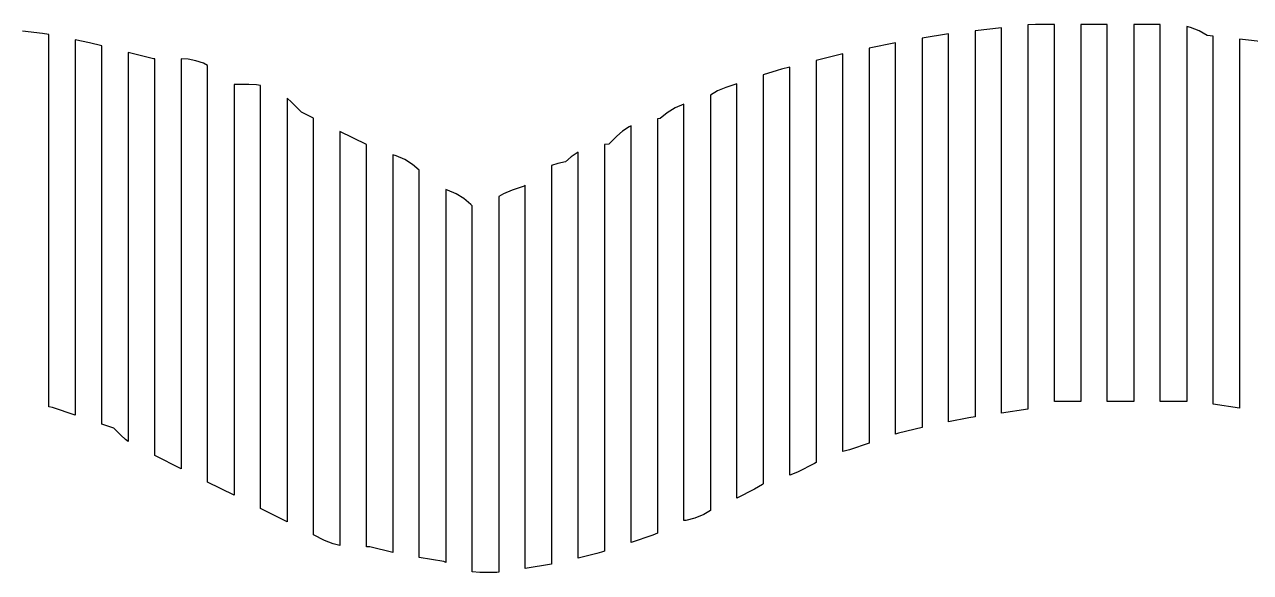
# Model space of a CAD drawing. Header units: metres. Extents: x -6 to 1890, y -8 to 898.
# Drawn here: x 733.9 to 919.2, y 593.3 to 676.1 of the extents above; entities that cross this region are included whole.
import ezdxf

# ---------------------------------------------------------------- set-up
doc = ezdxf.new("R2010")
doc.units = ezdxf.units.M
doc.layers.add('PASSADAS_COMPLETAS', color=1, linetype='CONTINUOUS')
doc.layers.add('PECAS_2D', color=3, linetype='CONTINUOUS')

msp = doc.modelspace()

# ---------------------------------------------------------------- linework, layer by layer
at = {"layer": 'PASSADAS_COMPLETAS'}
msp.add_lwpolyline([(921.578, 673.412), (917.578, 673.863), (917.578, 669.974), (917.578, 668.677), (917.578, 664.788), (917.578, 663.491), (917.578, 662.195), (917.578, 660.899), (917.578, 659.602), (917.578, 658.306), (917.578, 628.488), (917.578, 627.191), (917.578, 625.895), (917.578, 624.599), (917.578, 623.302), (917.578, 622.006), (917.578, 618.116), (913.578, 618.688), (913.578, 622.568), (913.578, 623.862), (913.578, 625.155), (913.578, 626.449), (913.578, 627.742), (913.578, 658.786), (913.578, 660.079), (913.578, 661.372), (913.578, 662.666), (913.578, 663.959), (913.578, 666.546), (913.578, 669.133), (913.578, 670.427), (913.578, 674.307), (912.676, 674.407), (911.481, 675.125), (910.174, 675.656), (909.578, 675.796), (909.578, 670.642), (909.578, 669.354), (909.578, 665.489), (909.578, 664.201), (909.578, 662.912), (909.578, 661.624), (909.578, 660.335), (909.578, 659.047), (909.578, 629.414), (909.578, 628.126), (909.578, 626.837), (909.578, 625.549), (909.578, 624.261), (909.578, 622.972), (909.578, 619.107), (905.578, 619.107), (905.578, 622.992), (905.578, 624.287), (905.578, 625.582), (905.578, 626.877), (905.578, 628.172), (905.578, 629.467), (905.578, 659.251), (905.578, 660.546), (905.578, 661.841), (905.578, 663.136), (905.578, 664.431), (905.578, 665.726), (905.578, 668.316), (905.578, 669.611), (905.578, 670.906), (905.578, 676.086), (901.578, 676.086), (901.578, 670.906), (901.578, 669.611), (901.578, 665.726), (901.578, 664.431), (901.578, 663.136), (901.578, 661.841), (901.578, 660.546), (901.578, 659.251), (901.578, 629.467), (901.578, 628.172), (901.578, 626.877), (901.578, 625.582), (901.578, 624.287), (901.578, 622.992), (901.578, 619.107), (897.578, 619.107), (897.578, 622.992), (897.578, 624.287), (897.578, 625.582), (897.578, 626.877), (897.578, 628.172), (897.578, 629.467), (897.578, 659.251), (897.578, 660.546), (897.578, 661.841), (897.578, 663.136), (897.578, 664.431), (897.578, 665.726), (897.578, 669.611), (897.578, 670.906), (897.578, 676.086), (893.578, 676.086), (893.578, 670.906), (893.578, 669.611), (893.578, 667.021), (893.578, 665.726), (893.578, 664.431), (893.578, 663.136), (893.578, 661.841), (893.578, 660.546), (893.578, 659.251), (893.578, 629.467), (893.578, 628.172), (893.578, 626.877), (893.578, 625.582), (893.578, 624.287), (893.578, 622.992), (893.578, 619.107), (889.578, 619.107), (889.578, 622.992), (889.578, 624.287), (889.578, 625.582), (889.578, 626.877), (889.578, 628.172), (889.578, 629.467), (889.578, 659.251), (889.578, 660.546), (889.578, 661.841), (889.578, 663.136), (889.578, 664.431), (889.578, 665.726), (889.578, 669.611), (889.578, 670.906), (889.578, 676.086), (886.729, 676.086), (885.578, 676.014), (885.578, 670.851), (885.578, 669.561), (885.578, 665.689), (885.578, 664.398), (885.578, 663.108), (885.578, 661.817), (885.578, 660.526), (885.578, 659.236), (885.578, 629.552), (885.578, 628.262), (885.578, 626.971), (885.578, 625.681), (885.578, 624.39), (885.578, 623.099), (885.578, 621.809), (885.578, 617.937), (881.578, 617.356), (881.578, 622.53), (881.578, 623.824), (881.578, 625.117), (881.578, 626.411), (881.578, 627.705), (881.578, 657.458), (881.578, 658.752), (881.578, 660.046), (881.578, 661.339), (881.578, 662.633), (881.578, 663.926), (881.578, 667.807), (881.578, 669.101), (881.578, 670.395), (881.578, 675.569), (877.578, 675.125), (877.578, 669.939), (877.578, 668.642), (877.578, 664.753), (877.578, 663.457), (877.578, 662.16), (877.578, 660.864), (877.578, 659.567), (877.578, 658.271), (877.578, 628.452), (877.578, 627.156), (877.578, 625.859), (877.578, 624.563), (877.578, 623.266), (877.578, 621.97), (877.578, 616.784), (876.633, 616.649), (873.578, 616.038), (873.578, 621.25), (873.578, 622.552), (873.578, 623.855), (873.578, 625.158), (873.578, 626.461), (873.578, 657.729), (873.578, 659.031), (873.578, 660.334), (873.578, 661.637), (873.578, 662.94), (873.578, 666.848), (873.578, 668.151), (873.578, 669.454), (873.578, 674.665), (869.578, 673.999), (869.578, 668.771), (869.578, 667.464), (869.578, 664.85), (869.578, 663.543), (869.578, 662.236), (869.578, 660.929), (869.578, 659.622), (869.578, 658.315), (869.578, 657.008), (869.578, 625.641), (869.578, 624.334), (869.578, 623.027), (869.578, 621.72), (869.578, 620.413), (869.578, 619.107), (869.578, 615.186), (866.008, 614.293), (865.578, 614.15), (865.578, 619.296), (865.578, 620.582), (865.578, 621.869), (865.578, 623.155), (865.578, 624.442), (865.578, 625.728), (865.578, 655.317), (865.578, 656.603), (865.578, 657.89), (865.578, 659.176), (865.578, 660.463), (865.578, 661.749), (865.578, 665.609), (865.578, 666.895), (865.578, 668.182), (865.578, 673.328), (861.578, 672.528), (861.578, 667.336), (861.578, 666.038), (861.578, 662.143), (861.578, 660.845), (861.578, 659.547), (861.578, 658.249), (861.578, 656.951), (861.578, 655.653), (861.578, 624.499), (861.578, 623.201), (861.578, 621.903), (861.578, 620.605), (861.578, 619.307), (861.578, 618.009), (861.578, 612.816), (858.584, 611.818), (857.578, 611.549), (857.578, 615.47), (857.578, 616.777), (857.578, 618.084), (857.578, 619.39), (857.578, 620.697), (857.578, 622.004), (857.578, 623.311), (857.578, 654.674), (857.578, 655.981), (857.578, 657.288), (857.578, 658.595), (857.578, 659.902), (857.578, 663.822), (857.578, 665.129), (857.578, 666.436), (857.578, 671.663), (853.578, 670.663), (853.578, 665.49), (853.578, 664.197), (853.578, 660.318), (853.578, 659.025), (853.578, 657.732), (853.578, 656.439), (853.578, 655.145), (853.578, 653.852), (853.578, 652.559), (853.578, 621.524), (853.578, 620.231), (853.578, 618.938), (853.578, 617.645), (853.578, 616.352), (853.578, 615.059), (853.578, 609.886), (853.313, 609.727), (850.728, 608.434), (849.578, 607.966), (849.578, 613.108), (849.578, 614.393), (849.578, 615.678), (849.578, 616.964), (849.578, 618.249), (849.578, 619.534), (849.578, 651.668), (849.578, 652.953), (849.578, 654.239), (849.578, 655.524), (849.578, 656.81), (849.578, 658.095), (849.578, 661.951), (849.578, 663.236), (849.578, 664.522), (849.578, 669.663), (848.329, 669.351), (847.658, 669.155), (845.578, 668.462), (845.578, 663.312), (845.578, 662.025), (845.578, 658.162), (845.578, 656.875), (845.578, 655.587), (845.578, 654.3), (845.578, 653.012), (845.578, 651.725), (845.578, 650.437), (845.578, 618.251), (845.578, 616.963), (845.578, 615.676), (845.578, 614.388), (845.578, 613.101), (845.578, 611.813), (845.578, 606.663), (845.47, 606.573), (844.265, 605.849), (841.578, 604.512), (841.578, 609.73), (841.578, 611.035), (841.578, 612.339), (841.578, 613.644), (841.578, 614.948), (841.578, 616.253), (841.578, 648.866), (841.578, 650.17), (841.578, 651.475), (841.578, 652.779), (841.578, 654.084), (841.578, 655.388), (841.578, 657.997), (841.578, 659.302), (841.578, 660.606), (841.578, 661.911), (841.578, 667.129), (839.903, 666.57), (838.644, 666.043), (837.578, 665.393), (837.578, 660.269), (837.578, 658.988), (837.578, 655.145), (837.578, 653.863), (837.578, 652.582), (837.578, 651.301), (837.578, 650.02), (837.578, 648.739), (837.578, 647.458), (837.578, 614.15), (837.578, 612.869), (837.578, 611.588), (837.578, 610.307), (837.578, 609.026), (837.578, 607.745), (837.578, 602.621), (836.579, 602.007), (835.243, 601.453), (833.846, 601.12), (833.578, 601.099), (833.578, 604.952), (833.578, 606.236), (833.578, 607.52), (833.578, 608.805), (833.578, 610.089), (833.578, 611.373), (833.578, 612.657), (833.578, 646.048), (833.578, 647.333), (833.578, 648.617), (833.578, 649.901), (833.578, 651.185), (833.578, 652.47), (833.578, 656.323), (833.578, 657.607), (833.578, 658.891), (833.578, 664.028), (832.24, 663.487), (831.029, 662.757), (829.964, 661.867), (829.578, 661.849), (829.578, 656.628), (829.578, 655.323), (829.578, 651.407), (829.578, 650.101), (829.578, 648.796), (829.578, 647.491), (829.578, 646.186), (829.578, 644.88), (829.578, 643.575), (829.578, 610.943), (829.578, 609.638), (829.578, 608.333), (829.578, 607.027), (829.578, 605.722), (829.578, 604.417), (829.578, 599.196), (828.854, 598.892), (825.578, 597.8), (825.578, 602.942), (825.578, 604.227), (825.578, 605.512), (825.578, 606.798), (825.578, 608.083), (825.578, 641.502), (825.578, 642.787), (825.578, 644.072), (825.578, 645.358), (825.578, 646.643), (825.578, 647.928), (825.578, 649.214), (825.578, 653.07), (825.578, 654.355), (825.578, 655.64), (825.578, 660.782), (825.292, 660.641), (824.301, 659.976), (823.42, 659.201), (822.207, 657.989), (821.578, 657.955), (821.578, 652.831), (821.578, 651.55), (821.578, 647.707), (821.578, 646.426), (821.578, 645.145), (821.578, 643.864), (821.578, 642.583), (821.578, 641.302), (821.578, 640.021), (821.578, 606.715), (821.578, 605.434), (821.578, 604.153), (821.578, 602.872), (821.578, 601.591), (821.578, 596.467), (821.099, 596.307), (820.428, 596.112), (817.578, 595.399), (817.578, 600.624), (817.578, 601.93), (817.578, 603.236), (817.578, 604.542), (817.578, 605.848), (817.578, 637.193), (817.578, 638.499), (817.578, 639.805), (817.578, 641.111), (817.578, 642.417), (817.578, 643.723), (817.578, 645.029), (817.578, 648.947), (817.578, 650.253), (817.578, 651.559), (817.578, 656.783), (816.545, 656.098), (815.655, 655.314), (814.516, 655.078), (813.578, 654.754), (813.578, 649.627), (813.578, 648.345), (813.578, 644.499), (813.578, 643.218), (813.578, 641.936), (813.578, 640.654), (813.578, 639.372), (813.578, 638.091), (813.578, 636.809), (813.578, 635.527), (813.578, 632.963), (813.578, 604.764), (813.578, 603.482), (813.578, 602.201), (813.578, 600.919), (813.578, 599.637), (813.578, 598.355), (813.578, 594.51), (809.578, 593.843), (809.578, 598.997), (809.578, 600.285), (809.578, 601.574), (809.578, 602.862), (809.578, 604.151), (809.578, 605.439), (809.578, 633.785), (809.578, 635.073), (809.578, 636.362), (809.578, 637.65), (809.578, 638.938), (809.578, 640.227), (809.578, 644.092), (809.578, 645.381), (809.578, 646.669), (809.578, 651.823), (809.427, 651.672), (807.588, 651.059), (806.295, 650.514), (805.578, 650.071), (805.578, 644.908), (805.578, 643.617), (805.578, 639.745), (805.578, 637.164), (805.578, 635.873), (805.578, 634.582), (805.578, 633.291), (805.578, 632.001), (805.578, 603.604), (805.578, 602.314), (805.578, 601.023), (805.578, 599.732), (805.578, 598.441), (805.578, 597.151), (805.578, 593.278), (805.295, 593.255), (802.71, 593.255), (801.578, 593.342), (801.578, 597.203), (801.578, 598.489), (801.578, 599.776), (801.578, 601.063), (801.578, 602.349), (801.578, 603.636), (801.578, 633.231), (801.578, 634.517), (801.578, 635.804), (801.578, 637.091), (801.578, 638.377), (801.578, 642.238), (801.578, 643.524), (801.578, 648.671), (801.389, 648.861), (800.324, 649.773), (799.124, 650.514), (797.832, 651.059), (797.578, 651.143), (797.578, 646.016), (797.578, 644.735), (797.578, 642.171), (797.578, 640.889), (797.578, 639.608), (797.578, 638.326), (797.578, 637.044), (797.578, 634.481), (797.578, 605.001), (797.578, 603.719), (797.578, 602.437), (797.578, 601.155), (797.578, 599.874), (797.578, 598.592), (797.578, 594.747), (797.279, 594.896), (793.578, 595.513), (793.578, 598.116), (793.578, 599.417), (793.578, 600.719), (793.578, 602.02), (793.578, 603.322), (793.578, 604.623), (793.578, 637.159), (793.578, 638.461), (793.578, 639.762), (793.578, 641.064), (793.578, 642.365), (793.578, 643.667), (793.578, 646.269), (793.578, 647.571), (793.578, 648.872), (793.578, 654.078), (792.568, 654.943), (791.368, 655.685), (790.076, 656.229), (789.578, 656.395), (789.578, 652.473), (789.578, 651.166), (789.578, 648.551), (789.578, 647.244), (789.578, 645.937), (789.578, 644.629), (789.578, 643.322), (789.578, 642.015), (789.578, 640.707), (789.578, 639.4), (789.578, 605.409), (789.578, 604.102), (789.578, 602.794), (789.578, 601.487), (789.578, 600.18), (789.578, 596.258), (786.078, 597.133), (785.578, 597.133), (785.578, 601.014), (785.578, 602.307), (785.578, 603.601), (785.578, 604.895), (785.578, 606.188), (785.578, 607.482), (785.578, 642.411), (785.578, 643.704), (785.578, 644.998), (785.578, 646.291), (785.578, 647.585), (785.578, 648.879), (785.578, 652.76), (785.578, 654.053), (785.578, 657.934), (781.578, 659.934), (781.578, 656.021), (781.578, 654.717), (781.578, 652.108), (781.578, 650.803), (781.578, 649.499), (781.578, 648.195), (781.578, 646.89), (781.578, 645.586), (781.578, 610.366), (781.578, 607.758), (781.578, 606.453), (781.578, 605.149), (781.578, 603.844), (781.578, 602.54), (781.578, 597.322), (780.549, 597.565), (779.251, 598.094), (777.578, 598.93), (777.578, 604.073), (777.578, 605.359), (777.578, 606.645), (777.578, 607.931), (777.578, 609.216), (777.578, 610.502), (777.578, 618.217), (777.578, 646.505), (777.578, 647.79), (777.578, 649.076), (777.578, 650.362), (777.578, 651.648), (777.578, 652.934), (777.578, 655.505), (777.578, 656.791), (777.578, 658.077), (777.578, 661.934), (775.785, 662.831), (774.244, 664.372), (773.578, 664.957), (773.578, 659.73), (773.578, 658.424), (773.578, 657.117), (773.578, 655.81), (773.578, 654.503), (773.578, 653.197), (773.578, 651.89), (773.578, 650.583), (773.578, 649.277), (773.578, 613.997), (773.578, 612.69), (773.578, 611.383), (773.578, 610.077), (773.578, 608.77), (773.578, 607.463), (773.578, 606.157), (773.578, 600.93), (769.578, 602.93), (769.578, 608.147), (769.578, 609.452), (769.578, 610.756), (769.578, 612.06), (769.578, 613.365), (769.578, 614.669), (769.578, 617.278), (769.578, 649.887), (769.578, 651.191), (769.578, 652.496), (769.578, 653.8), (769.578, 655.104), (769.578, 656.409), (769.578, 659.018), (769.578, 660.322), (769.578, 661.626), (769.578, 666.844), (768.98, 666.962), (767.809, 667.037), (765.578, 667.037), (765.578, 663.156), (765.578, 661.862), (765.578, 657.98), (765.578, 656.686), (765.578, 655.392), (765.578, 654.098), (765.578, 652.804), (765.578, 651.51), (765.578, 617.869), (765.578, 616.575), (765.578, 615.281), (765.578, 613.987), (765.578, 612.693), (765.578, 611.399), (765.578, 610.106), (765.578, 604.93), (761.578, 606.93), (761.578, 612.071), (761.578, 613.357), (761.578, 614.642), (761.578, 615.927), (761.578, 617.213), (761.578, 618.498), (761.578, 619.784), (761.578, 653.203), (761.578, 655.773), (761.578, 657.059), (761.578, 658.344), (761.578, 660.915), (761.578, 663.486), (761.578, 664.771), (761.578, 669.912), (760.951, 670.222), (759.81, 670.609), (758.639, 670.839), (757.578, 670.908), (757.578, 665.743), (757.578, 664.452), (757.578, 660.578), (757.578, 659.287), (757.578, 657.996), (757.578, 656.705), (757.578, 655.413), (757.578, 654.122), (757.578, 621.842), (757.578, 620.551), (757.578, 619.26), (757.578, 617.968), (757.578, 616.677), (757.578, 615.386), (757.578, 614.095), (757.578, 608.93), (753.578, 610.93), (753.578, 616.146), (753.578, 617.45), (753.578, 618.754), (753.578, 620.058), (753.578, 621.362), (753.578, 622.666), (753.578, 655.267), (753.578, 656.571), (753.578, 657.875), (753.578, 659.179), (753.578, 660.483), (753.578, 663.091), (753.578, 665.699), (753.578, 667.003), (753.578, 670.915), (753.418, 670.915), (749.578, 671.875), (749.578, 667.955), (749.578, 666.648), (749.578, 662.728), (749.578, 661.422), (749.578, 660.115), (749.578, 658.808), (749.578, 657.501), (749.578, 656.195), (749.578, 624.834), (749.578, 623.528), (749.578, 622.221), (749.578, 620.914), (749.578, 619.607), (749.578, 618.301), (749.578, 613.074), (749.173, 613.366), (748.448, 614.017), (747.382, 615.083), (745.578, 615.684), (745.578, 619.584), (745.578, 620.884), (745.578, 622.183), (745.578, 623.483), (745.578, 624.783), (745.578, 658.577), (745.578, 659.877), (745.578, 661.177), (745.578, 662.477), (745.578, 665.076), (745.578, 667.676), (745.578, 668.976), (745.578, 672.875), (743.742, 673.324), (741.578, 673.756), (741.578, 669.888), (741.578, 668.598), (741.578, 664.73), (741.578, 663.44), (741.578, 662.151), (741.578, 660.861), (741.578, 659.572), (741.578, 626.044), (741.578, 624.755), (741.578, 623.465), (741.578, 622.176), (741.578, 620.886), (741.578, 617.018), (738.118, 618.171), (737.578, 618.306), (737.578, 622.231), (737.578, 623.539), (737.578, 624.847), (737.578, 626.155), (737.578, 627.463), (737.578, 658.859), (737.578, 660.167), (737.578, 661.475), (737.578, 662.783), (737.578, 664.091), (737.578, 666.707), (737.578, 669.324), (737.578, 670.632), (737.578, 674.556), (736.623, 674.723), (733.578, 675.103)], dxfattribs=at)
at = {"layer": 'PECAS_2D'}
msp.add_lwpolyline([(921.578, 673.412), (917.578, 673.863), (917.578, 669.974), (917.578, 668.677), (917.578, 664.788), (917.578, 663.491), (917.578, 662.195), (917.578, 660.899), (917.578, 659.602), (917.578, 658.306), (917.578, 628.488), (917.578, 627.191), (917.578, 625.895), (917.578, 624.599), (917.578, 623.302), (917.578, 622.006), (917.578, 618.116), (913.578, 618.688), (913.578, 622.568), (913.578, 623.862), (913.578, 625.155), (913.578, 626.449), (913.578, 627.742), (913.578, 658.786), (913.578, 660.079), (913.578, 661.372), (913.578, 662.666), (913.578, 663.959), (913.578, 666.546), (913.578, 669.133), (913.578, 670.427), (913.578, 674.307), (912.676, 674.407), (911.481, 675.125), (910.174, 675.656), (909.578, 675.796), (909.578, 670.642), (909.578, 669.354), (909.578, 665.489), (909.578, 664.201), (909.578, 662.912), (909.578, 661.624), (909.578, 660.335), (909.578, 659.047), (909.578, 629.414), (909.578, 628.126), (909.578, 626.837), (909.578, 625.549), (909.578, 624.261), (909.578, 622.972), (909.578, 619.107), (905.578, 619.107), (905.578, 622.992), (905.578, 624.287), (905.578, 625.582), (905.578, 626.877), (905.578, 628.172), (905.578, 629.467), (905.578, 659.251), (905.578, 660.546), (905.578, 661.841), (905.578, 663.136), (905.578, 664.431), (905.578, 665.726), (905.578, 668.316), (905.578, 669.611), (905.578, 670.906), (905.578, 676.086), (901.578, 676.086), (901.578, 670.906), (901.578, 669.611), (901.578, 665.726), (901.578, 664.431), (901.578, 663.136), (901.578, 661.841), (901.578, 660.546), (901.578, 659.251), (901.578, 629.467), (901.578, 628.172), (901.578, 626.877), (901.578, 625.582), (901.578, 624.287), (901.578, 622.992), (901.578, 619.107), (897.578, 619.107), (897.578, 622.992), (897.578, 624.287), (897.578, 625.582), (897.578, 626.877), (897.578, 628.172), (897.578, 629.467), (897.578, 659.251), (897.578, 660.546), (897.578, 661.841), (897.578, 663.136), (897.578, 664.431), (897.578, 665.726), (897.578, 669.611), (897.578, 670.906), (897.578, 676.086), (893.578, 676.086), (893.578, 670.906), (893.578, 669.611), (893.578, 667.021), (893.578, 665.726), (893.578, 664.431), (893.578, 663.136), (893.578, 661.841), (893.578, 660.546), (893.578, 659.251), (893.578, 629.467), (893.578, 628.172), (893.578, 626.877), (893.578, 625.582), (893.578, 624.287), (893.578, 622.992), (893.578, 619.107), (889.578, 619.107), (889.578, 622.992), (889.578, 624.287), (889.578, 625.582), (889.578, 626.877), (889.578, 628.172), (889.578, 629.467), (889.578, 659.251), (889.578, 660.546), (889.578, 661.841), (889.578, 663.136), (889.578, 664.431), (889.578, 665.726), (889.578, 669.611), (889.578, 670.906), (889.578, 676.086), (886.729, 676.086), (885.578, 676.014), (885.578, 670.851), (885.578, 669.561), (885.578, 665.689), (885.578, 664.398), (885.578, 663.108), (885.578, 661.817), (885.578, 660.526), (885.578, 659.236), (885.578, 629.552), (885.578, 628.262), (885.578, 626.971), (885.578, 625.681), (885.578, 624.39), (885.578, 623.099), (885.578, 621.809), (885.578, 617.937), (881.578, 617.356), (881.578, 622.53), (881.578, 623.824), (881.578, 625.117), (881.578, 626.411), (881.578, 627.705), (881.578, 657.458), (881.578, 658.752), (881.578, 660.046), (881.578, 661.339), (881.578, 662.633), (881.578, 663.926), (881.578, 667.807), (881.578, 669.101), (881.578, 670.395), (881.578, 675.569), (877.578, 675.125), (877.578, 669.939), (877.578, 668.642), (877.578, 664.753), (877.578, 663.457), (877.578, 662.16), (877.578, 660.864), (877.578, 659.567), (877.578, 658.271), (877.578, 628.452), (877.578, 627.156), (877.578, 625.859), (877.578, 624.563), (877.578, 623.266), (877.578, 621.97), (877.578, 616.784), (876.633, 616.649), (873.578, 616.038), (873.578, 621.25), (873.578, 622.552), (873.578, 623.855), (873.578, 625.158), (873.578, 626.461), (873.578, 657.729), (873.578, 659.031), (873.578, 660.334), (873.578, 661.637), (873.578, 662.94), (873.578, 666.848), (873.578, 668.151), (873.578, 669.454), (873.578, 674.665), (869.578, 673.999), (869.578, 668.771), (869.578, 667.464), (869.578, 664.85), (869.578, 663.543), (869.578, 662.236), (869.578, 660.929), (869.578, 659.622), (869.578, 658.315), (869.578, 657.008), (869.578, 625.641), (869.578, 624.334), (869.578, 623.027), (869.578, 621.72), (869.578, 620.413), (869.578, 619.107), (869.578, 615.186), (866.008, 614.293), (865.578, 614.15), (865.578, 619.296), (865.578, 620.582), (865.578, 621.869), (865.578, 623.155), (865.578, 624.442), (865.578, 625.728), (865.578, 655.317), (865.578, 656.603), (865.578, 657.89), (865.578, 659.176), (865.578, 660.463), (865.578, 661.749), (865.578, 665.609), (865.578, 666.895), (865.578, 668.182), (865.578, 673.328), (861.578, 672.528), (861.578, 667.336), (861.578, 666.038), (861.578, 662.143), (861.578, 660.845), (861.578, 659.547), (861.578, 658.249), (861.578, 656.951), (861.578, 655.653), (861.578, 624.499), (861.578, 623.201), (861.578, 621.903), (861.578, 620.605), (861.578, 619.307), (861.578, 618.009), (861.578, 612.816), (858.584, 611.818), (857.578, 611.549), (857.578, 615.47), (857.578, 616.777), (857.578, 618.084), (857.578, 619.39), (857.578, 620.697), (857.578, 622.004), (857.578, 623.311), (857.578, 654.674), (857.578, 655.981), (857.578, 657.288), (857.578, 658.595), (857.578, 659.902), (857.578, 663.822), (857.578, 665.129), (857.578, 666.436), (857.578, 671.663), (853.578, 670.663), (853.578, 665.49), (853.578, 664.197), (853.578, 660.318), (853.578, 659.025), (853.578, 657.732), (853.578, 656.439), (853.578, 655.145), (853.578, 653.852), (853.578, 652.559), (853.578, 621.524), (853.578, 620.231), (853.578, 618.938), (853.578, 617.645), (853.578, 616.352), (853.578, 615.059), (853.578, 609.886), (853.313, 609.727), (850.728, 608.434), (849.578, 607.966), (849.578, 613.108), (849.578, 614.393), (849.578, 615.678), (849.578, 616.964), (849.578, 618.249), (849.578, 619.534), (849.578, 651.668), (849.578, 652.953), (849.578, 654.239), (849.578, 655.524), (849.578, 656.81), (849.578, 658.095), (849.578, 661.951), (849.578, 663.236), (849.578, 664.522), (849.578, 669.663), (848.329, 669.351), (847.658, 669.155), (845.578, 668.462), (845.578, 663.312), (845.578, 662.025), (845.578, 658.162), (845.578, 656.875), (845.578, 655.587), (845.578, 654.3), (845.578, 653.012), (845.578, 651.725), (845.578, 650.437), (845.578, 618.251), (845.578, 616.963), (845.578, 615.676), (845.578, 614.388), (845.578, 613.101), (845.578, 611.813), (845.578, 606.663), (845.47, 606.573), (844.265, 605.849), (841.578, 604.512), (841.578, 609.73), (841.578, 611.035), (841.578, 612.339), (841.578, 613.644), (841.578, 614.948), (841.578, 616.253), (841.578, 648.866), (841.578, 650.17), (841.578, 651.475), (841.578, 652.779), (841.578, 654.084), (841.578, 655.388), (841.578, 657.997), (841.578, 659.302), (841.578, 660.606), (841.578, 661.911), (841.578, 667.129), (839.903, 666.57), (838.644, 666.043), (837.578, 665.393), (837.578, 660.269), (837.578, 658.988), (837.578, 655.145), (837.578, 653.863), (837.578, 652.582), (837.578, 651.301), (837.578, 650.02), (837.578, 648.739), (837.578, 647.458), (837.578, 614.15), (837.578, 612.869), (837.578, 611.588), (837.578, 610.307), (837.578, 609.026), (837.578, 607.745), (837.578, 602.621), (836.579, 602.007), (835.243, 601.453), (833.846, 601.12), (833.578, 601.099), (833.578, 604.952), (833.578, 606.236), (833.578, 607.52), (833.578, 608.805), (833.578, 610.089), (833.578, 611.373), (833.578, 612.657), (833.578, 646.048), (833.578, 647.333), (833.578, 648.617), (833.578, 649.901), (833.578, 651.185), (833.578, 652.47), (833.578, 656.323), (833.578, 657.607), (833.578, 658.891), (833.578, 664.028), (832.24, 663.487), (831.029, 662.757), (829.964, 661.867), (829.578, 661.849), (829.578, 656.628), (829.578, 655.323), (829.578, 651.407), (829.578, 650.101), (829.578, 648.796), (829.578, 647.491), (829.578, 646.186), (829.578, 644.88), (829.578, 643.575), (829.578, 610.943), (829.578, 609.638), (829.578, 608.333), (829.578, 607.027), (829.578, 605.722), (829.578, 604.417), (829.578, 599.196), (828.854, 598.892), (825.578, 597.8), (825.578, 602.942), (825.578, 604.227), (825.578, 605.512), (825.578, 606.798), (825.578, 608.083), (825.578, 641.502), (825.578, 642.787), (825.578, 644.072), (825.578, 645.358), (825.578, 646.643), (825.578, 647.928), (825.578, 649.214), (825.578, 653.07), (825.578, 654.355), (825.578, 655.64), (825.578, 660.782), (825.292, 660.641), (824.301, 659.976), (823.42, 659.201), (822.207, 657.989), (821.578, 657.955), (821.578, 652.831), (821.578, 651.55), (821.578, 647.707), (821.578, 646.426), (821.578, 645.145), (821.578, 643.864), (821.578, 642.583), (821.578, 641.302), (821.578, 640.021), (821.578, 606.715), (821.578, 605.434), (821.578, 604.153), (821.578, 602.872), (821.578, 601.591), (821.578, 596.467), (821.099, 596.307), (820.428, 596.112), (817.578, 595.399), (817.578, 600.624), (817.578, 601.93), (817.578, 603.236), (817.578, 604.542), (817.578, 605.848), (817.578, 637.193), (817.578, 638.499), (817.578, 639.805), (817.578, 641.111), (817.578, 642.417), (817.578, 643.723), (817.578, 645.029), (817.578, 648.947), (817.578, 650.253), (817.578, 651.559), (817.578, 656.783), (816.545, 656.098), (815.655, 655.314), (814.516, 655.078), (813.578, 654.754), (813.578, 649.627), (813.578, 648.345), (813.578, 644.499), (813.578, 643.218), (813.578, 641.936), (813.578, 640.654), (813.578, 639.372), (813.578, 638.091), (813.578, 636.809), (813.578, 635.527), (813.578, 632.963), (813.578, 604.764), (813.578, 603.482), (813.578, 602.201), (813.578, 600.919), (813.578, 599.637), (813.578, 598.355), (813.578, 594.51), (809.578, 593.843), (809.578, 598.997), (809.578, 600.285), (809.578, 601.574), (809.578, 602.862), (809.578, 604.151), (809.578, 605.439), (809.578, 633.785), (809.578, 635.073), (809.578, 636.362), (809.578, 637.65), (809.578, 638.938), (809.578, 640.227), (809.578, 644.092), (809.578, 645.381), (809.578, 646.669), (809.578, 651.823), (809.427, 651.672), (807.588, 651.059), (806.295, 650.514), (805.578, 650.071), (805.578, 644.908), (805.578, 643.617), (805.578, 639.745), (805.578, 637.164), (805.578, 635.873), (805.578, 634.582), (805.578, 633.291), (805.578, 632.001), (805.578, 603.604), (805.578, 602.314), (805.578, 601.023), (805.578, 599.732), (805.578, 598.441), (805.578, 597.151), (805.578, 593.278), (805.295, 593.255), (802.71, 593.255), (801.578, 593.342), (801.578, 597.203), (801.578, 598.489), (801.578, 599.776), (801.578, 601.063), (801.578, 602.349), (801.578, 603.636), (801.578, 633.231), (801.578, 634.517), (801.578, 635.804), (801.578, 637.091), (801.578, 638.377), (801.578, 642.238), (801.578, 643.524), (801.578, 648.671), (801.389, 648.861), (800.324, 649.773), (799.124, 650.514), (797.832, 651.059), (797.578, 651.143), (797.578, 646.016), (797.578, 644.735), (797.578, 642.171), (797.578, 640.889), (797.578, 639.608), (797.578, 638.326), (797.578, 637.044), (797.578, 634.481), (797.578, 605.001), (797.578, 603.719), (797.578, 602.437), (797.578, 601.155), (797.578, 599.874), (797.578, 598.592), (797.578, 594.747), (797.279, 594.896), (793.578, 595.513), (793.578, 598.116), (793.578, 599.417), (793.578, 600.719), (793.578, 602.02), (793.578, 603.322), (793.578, 604.623), (793.578, 637.159), (793.578, 638.461), (793.578, 639.762), (793.578, 641.064), (793.578, 642.365), (793.578, 643.667), (793.578, 646.269), (793.578, 647.571), (793.578, 648.872), (793.578, 654.078), (792.568, 654.943), (791.368, 655.685), (790.076, 656.229), (789.578, 656.395), (789.578, 652.473), (789.578, 651.166), (789.578, 648.551), (789.578, 647.244), (789.578, 645.937), (789.578, 644.629), (789.578, 643.322), (789.578, 642.015), (789.578, 640.707), (789.578, 639.4), (789.578, 605.409), (789.578, 604.102), (789.578, 602.794), (789.578, 601.487), (789.578, 600.18), (789.578, 596.258), (786.078, 597.133), (785.578, 597.133), (785.578, 601.014), (785.578, 602.307), (785.578, 603.601), (785.578, 604.895), (785.578, 606.188), (785.578, 607.482), (785.578, 642.411), (785.578, 643.704), (785.578, 644.998), (785.578, 646.291), (785.578, 647.585), (785.578, 648.879), (785.578, 652.76), (785.578, 654.053), (785.578, 657.934), (781.578, 659.934), (781.578, 656.021), (781.578, 654.717), (781.578, 652.108), (781.578, 650.803), (781.578, 649.499), (781.578, 648.195), (781.578, 646.89), (781.578, 645.586), (781.578, 610.366), (781.578, 607.758), (781.578, 606.453), (781.578, 605.149), (781.578, 603.844), (781.578, 602.54), (781.578, 597.322), (780.549, 597.565), (779.251, 598.094), (777.578, 598.93), (777.578, 604.073), (777.578, 605.359), (777.578, 606.645), (777.578, 607.931), (777.578, 609.216), (777.578, 610.502), (777.578, 618.217), (777.578, 646.505), (777.578, 647.79), (777.578, 649.076), (777.578, 650.362), (777.578, 651.648), (777.578, 652.934), (777.578, 655.505), (777.578, 656.791), (777.578, 658.077), (777.578, 661.934), (775.785, 662.831), (774.244, 664.372), (773.578, 664.957), (773.578, 659.73), (773.578, 658.424), (773.578, 657.117), (773.578, 655.81), (773.578, 654.503), (773.578, 653.197), (773.578, 651.89), (773.578, 650.583), (773.578, 649.277), (773.578, 613.997), (773.578, 612.69), (773.578, 611.383), (773.578, 610.077), (773.578, 608.77), (773.578, 607.463), (773.578, 606.157), (773.578, 600.93), (769.578, 602.93), (769.578, 608.147), (769.578, 609.452), (769.578, 610.756), (769.578, 612.06), (769.578, 613.365), (769.578, 614.669), (769.578, 617.278), (769.578, 649.887), (769.578, 651.191), (769.578, 652.496), (769.578, 653.8), (769.578, 655.104), (769.578, 656.409), (769.578, 659.018), (769.578, 660.322), (769.578, 661.626), (769.578, 666.844), (768.98, 666.962), (767.809, 667.037), (765.578, 667.037), (765.578, 663.156), (765.578, 661.862), (765.578, 657.98), (765.578, 656.686), (765.578, 655.392), (765.578, 654.098), (765.578, 652.804), (765.578, 651.51), (765.578, 617.869), (765.578, 616.575), (765.578, 615.281), (765.578, 613.987), (765.578, 612.693), (765.578, 611.399), (765.578, 610.106), (765.578, 604.93), (761.578, 606.93), (761.578, 612.071), (761.578, 613.357), (761.578, 614.642), (761.578, 615.927), (761.578, 617.213), (761.578, 618.498), (761.578, 619.784), (761.578, 653.203), (761.578, 655.773), (761.578, 657.059), (761.578, 658.344), (761.578, 660.915), (761.578, 663.486), (761.578, 664.771), (761.578, 669.912), (760.951, 670.222), (759.81, 670.609), (758.639, 670.839), (757.578, 670.908), (757.578, 665.743), (757.578, 664.452), (757.578, 660.578), (757.578, 659.287), (757.578, 657.996), (757.578, 656.705), (757.578, 655.413), (757.578, 654.122), (757.578, 621.842), (757.578, 620.551), (757.578, 619.26), (757.578, 617.968), (757.578, 616.677), (757.578, 615.386), (757.578, 614.095), (757.578, 608.93), (753.578, 610.93), (753.578, 616.146), (753.578, 617.45), (753.578, 618.754), (753.578, 620.058), (753.578, 621.362), (753.578, 622.666), (753.578, 655.267), (753.578, 656.571), (753.578, 657.875), (753.578, 659.179), (753.578, 660.483), (753.578, 663.091), (753.578, 665.699), (753.578, 667.003), (753.578, 670.915), (753.418, 670.915), (749.578, 671.875), (749.578, 667.955), (749.578, 666.648), (749.578, 662.728), (749.578, 661.422), (749.578, 660.115), (749.578, 658.808), (749.578, 657.501), (749.578, 656.195), (749.578, 624.834), (749.578, 623.528), (749.578, 622.221), (749.578, 620.914), (749.578, 619.607), (749.578, 618.301), (749.578, 613.074), (749.173, 613.366), (748.448, 614.017), (747.382, 615.083), (745.578, 615.684), (745.578, 619.584), (745.578, 620.884), (745.578, 622.183), (745.578, 623.483), (745.578, 624.783), (745.578, 658.577), (745.578, 659.877), (745.578, 661.177), (745.578, 662.477), (745.578, 665.076), (745.578, 667.676), (745.578, 668.976), (745.578, 672.875), (743.742, 673.324), (741.578, 673.756), (741.578, 669.888), (741.578, 668.598), (741.578, 664.73), (741.578, 663.44), (741.578, 662.151), (741.578, 660.861), (741.578, 659.572), (741.578, 626.044), (741.578, 624.755), (741.578, 623.465), (741.578, 622.176), (741.578, 620.886), (741.578, 617.018), (738.118, 618.171), (737.578, 618.306), (737.578, 622.231), (737.578, 623.539), (737.578, 624.847), (737.578, 626.155), (737.578, 627.463), (737.578, 658.859), (737.578, 660.167), (737.578, 661.475), (737.578, 662.783), (737.578, 664.091), (737.578, 666.707), (737.578, 669.324), (737.578, 670.632), (737.578, 674.556), (736.623, 674.723), (733.578, 675.103)], dxfattribs=at)

doc.saveas('drawing.dxf')
